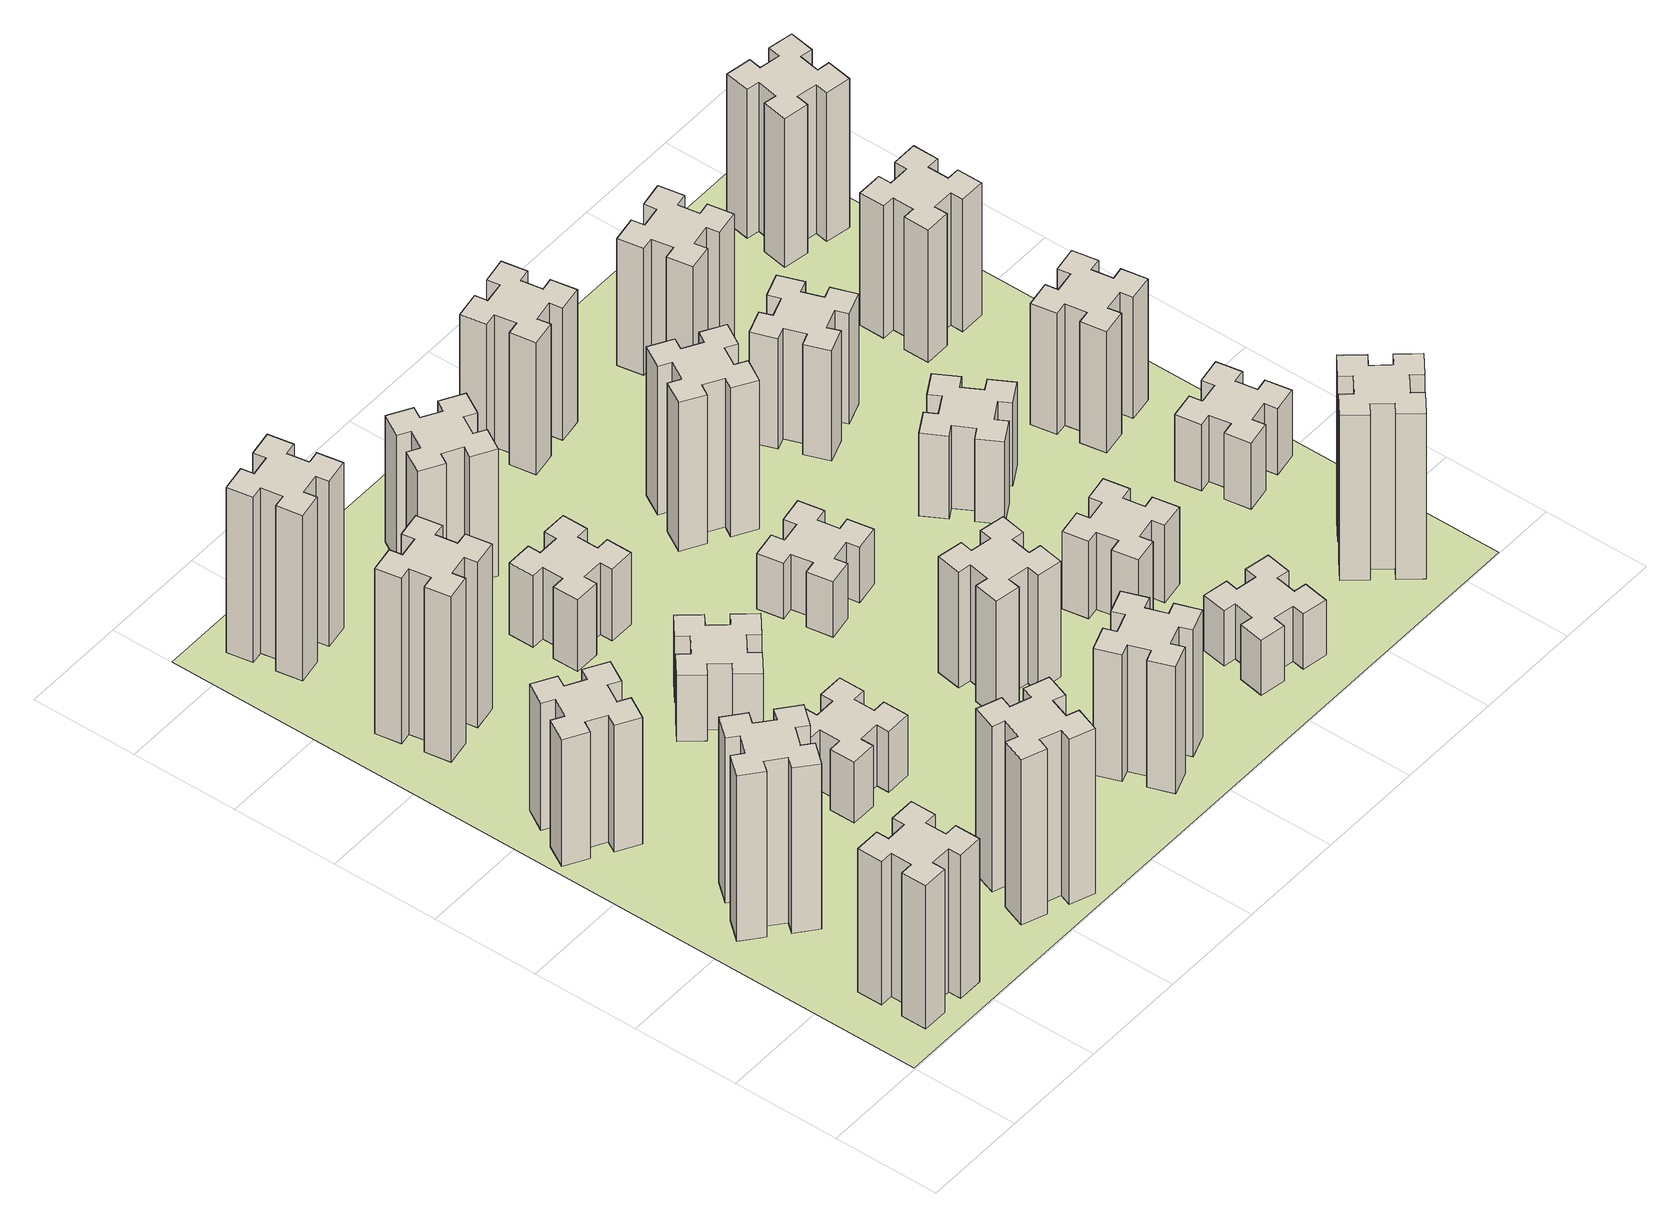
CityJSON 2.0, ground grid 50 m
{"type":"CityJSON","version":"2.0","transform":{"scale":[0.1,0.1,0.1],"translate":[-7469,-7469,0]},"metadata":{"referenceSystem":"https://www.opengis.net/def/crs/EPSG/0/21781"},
"CityObjects":{
"building1":{"type":"Building","attributes":{"class":"1000","function":"1000","usage":"1000","yearOfConstruction":2016,"roofType":"1000","measuredHeight":78,"storeysAboveGround":30,"storeysBelowGround":0},"geometry":[{"type":"Solid","lod":"1","boundaries":[[[[0,1,2,3,4,5,6,7,8,9,10,11,12,13,14,15,16,17,18,19]],[[17,16,20,21]],[[16,15,22,20]],[[15,14,23,22]],[[14,13,24,23]],[[13,12,25,24]],[[12,11,26,25]],[[11,10,27,26]],[[10,9,28,27]],[[9,8,29,28]],[[8,7,30,29]],[[7,6,31,30]],[[6,5,32,31]],[[5,4,33,32]],[[4,3,34,33]],[[3,2,35,34]],[[2,1,36,35]],[[1,0,37,36]],[[0,19,38,37]],[[19,18,39,38]],[[18,17,21,39]],[[24,25,26,27,28,29,30,31,32,33,34,35,36,37,38,39,21,20,22,23]]]]}]},
"building2":{"type":"Building","attributes":{"class":"1000","function":"1000","usage":"1000","yearOfConstruction":2016,"roofType":"1000","measuredHeight":90,"storeysAboveGround":30,"storeysBelowGround":0},"geometry":[{"type":"Solid","lod":"1","boundaries":[[[[40,41,42,43,44,45,46,47,48,49,50,51,52,53,54,55,56,57,58,59]],[[57,56,60,61]],[[56,55,62,60]],[[55,54,63,62]],[[54,53,64,63]],[[53,52,65,64]],[[52,51,66,65]],[[51,50,67,66]],[[50,49,68,67]],[[49,48,69,68]],[[48,47,70,69]],[[47,46,71,70]],[[46,45,72,71]],[[45,44,73,72]],[[44,43,74,73]],[[43,42,75,74]],[[42,41,76,75]],[[41,40,77,76]],[[40,59,78,77]],[[59,58,79,78]],[[58,57,61,79]],[[64,65,66,67,68,69,70,71,72,73,74,75,76,77,78,79,61,60,62,63]]]]}]},
"building3":{"type":"Building","attributes":{"class":"1000","function":"1000","usage":"1000","yearOfConstruction":2016,"roofType":"1000","measuredHeight":69,"storeysAboveGround":30,"storeysBelowGround":0},"geometry":[{"type":"Solid","lod":"1","boundaries":[[[[80,81,82,83,84,85,86,87,88,89,90,91,92,93,94,95,96,97,98,99]],[[97,96,100,101]],[[96,95,102,100]],[[95,94,103,102]],[[94,93,104,103]],[[93,92,105,104]],[[92,91,106,105]],[[91,90,107,106]],[[90,89,108,107]],[[89,88,109,108]],[[88,87,110,109]],[[87,86,111,110]],[[86,85,112,111]],[[85,84,113,112]],[[84,83,114,113]],[[83,82,115,114]],[[82,81,116,115]],[[81,80,117,116]],[[80,99,118,117]],[[99,98,119,118]],[[98,97,101,119]],[[104,105,106,107,108,109,110,111,112,113,114,115,116,117,118,119,101,100,102,103]]]]}]},
"building4":{"type":"Building","attributes":{"class":"1000","function":"1000","usage":"1000","yearOfConstruction":2016,"roofType":"1000","measuredHeight":90,"storeysAboveGround":30,"storeysBelowGround":0},"geometry":[{"type":"Solid","lod":"1","boundaries":[[[[120,121,122,123,124,125,126,127,128,129,130,131,132,133,134,135,136,137,138,139]],[[137,136,140,141]],[[136,135,142,140]],[[135,134,143,142]],[[134,133,144,143]],[[133,132,145,144]],[[132,131,146,145]],[[131,130,147,146]],[[130,129,148,147]],[[129,128,149,148]],[[128,127,150,149]],[[127,126,151,150]],[[126,125,152,151]],[[125,124,153,152]],[[124,123,154,153]],[[123,122,155,154]],[[122,121,156,155]],[[121,120,157,156]],[[120,139,158,157]],[[139,138,159,158]],[[138,137,141,159]],[[144,145,146,147,148,149,150,151,152,153,154,155,156,157,158,159,141,140,142,143]]]]}]},
"building5":{"type":"Building","attributes":{"class":"1000","function":"1000","usage":"1000","yearOfConstruction":2016,"roofType":"1000","measuredHeight":90,"storeysAboveGround":30,"storeysBelowGround":0},"geometry":[{"type":"Solid","lod":"1","boundaries":[[[[160,161,162,163,164,165,166,167,168,169,170,171,172,173,174,175,176,177,178,179]],[[177,176,180,181]],[[176,175,182,180]],[[175,174,183,182]],[[174,173,184,183]],[[173,172,185,184]],[[172,171,186,185]],[[171,170,187,186]],[[170,169,188,187]],[[169,168,189,188]],[[168,167,190,189]],[[167,166,191,190]],[[166,165,192,191]],[[165,164,193,192]],[[164,163,194,193]],[[163,162,195,194]],[[162,161,196,195]],[[161,160,197,196]],[[160,179,198,197]],[[179,178,199,198]],[[178,177,181,199]],[[184,185,186,187,188,189,190,191,192,193,194,195,196,197,198,199,181,180,182,183]]]]}]},
"building6":{"type":"Building","attributes":{"class":"1000","function":"1000","usage":"1000","yearOfConstruction":2016,"roofType":"1000","measuredHeight":90,"storeysAboveGround":30,"storeysBelowGround":0},"geometry":[{"type":"Solid","lod":"1","boundaries":[[[[200,201,202,203,204,205,206,207,208,209,210,211,212,213,214,215,216,217,218,219]],[[217,216,220,221]],[[216,215,222,220]],[[215,214,223,222]],[[214,213,224,223]],[[213,212,225,224]],[[212,211,226,225]],[[211,210,227,226]],[[210,209,228,227]],[[209,208,229,228]],[[208,207,230,229]],[[207,206,231,230]],[[206,205,232,231]],[[205,204,233,232]],[[204,203,234,233]],[[203,202,235,234]],[[202,201,236,235]],[[201,200,237,236]],[[200,219,238,237]],[[219,218,239,238]],[[218,217,221,239]],[[224,225,226,227,228,229,230,231,232,233,234,235,236,237,238,239,221,220,222,223]]]]}]},
"building7":{"type":"Building","attributes":{"class":"1000","function":"1000","usage":"1000","yearOfConstruction":2016,"roofType":"1000","measuredHeight":33,"storeysAboveGround":30,"storeysBelowGround":0},"geometry":[{"type":"Solid","lod":"1","boundaries":[[[[240,241,242,243,244,245,246,247,248,249,250,251,252,253,254,255,256,257,258,259]],[[257,256,260,261]],[[256,255,262,260]],[[255,254,263,262]],[[254,253,264,263]],[[253,252,265,264]],[[252,251,266,265]],[[251,250,267,266]],[[250,249,268,267]],[[249,248,269,268]],[[248,247,270,269]],[[247,246,271,270]],[[246,245,272,271]],[[245,244,273,272]],[[244,243,274,273]],[[243,242,275,274]],[[242,241,276,275]],[[241,240,277,276]],[[240,259,278,277]],[[259,258,279,278]],[[258,257,261,279]],[[264,265,266,267,268,269,270,271,272,273,274,275,276,277,278,279,261,260,262,263]]]]}]},
"building8":{"type":"Building","attributes":{"class":"1000","function":"1000","usage":"1000","yearOfConstruction":2016,"roofType":"1000","measuredHeight":36,"storeysAboveGround":30,"storeysBelowGround":0},"geometry":[{"type":"Solid","lod":"1","boundaries":[[[[280,281,282,283,284,285,286,287,288,289,290,291,292,293,294,295,296,297,298,299]],[[297,296,300,301]],[[296,295,302,300]],[[295,294,303,302]],[[294,293,304,303]],[[293,292,305,304]],[[292,291,306,305]],[[291,290,307,306]],[[290,289,308,307]],[[289,288,309,308]],[[288,287,310,309]],[[287,286,311,310]],[[286,285,312,311]],[[285,284,313,312]],[[284,283,314,313]],[[283,282,315,314]],[[282,281,316,315]],[[281,280,317,316]],[[280,299,318,317]],[[299,298,319,318]],[[298,297,301,319]],[[304,305,306,307,308,309,310,311,312,313,314,315,316,317,318,319,301,300,302,303]]]]}]},
"building9":{"type":"Building","attributes":{"class":"1000","function":"1000","usage":"1000","yearOfConstruction":2016,"roofType":"1000","measuredHeight":39,"storeysAboveGround":30,"storeysBelowGround":0},"geometry":[{"type":"Solid","lod":"1","boundaries":[[[[320,321,322,323,324,325,326,327,328,329,330,331,332,333,334,335,336,337,338,339]],[[337,336,340,341]],[[336,335,342,340]],[[335,334,343,342]],[[334,333,344,343]],[[333,332,345,344]],[[332,331,346,345]],[[331,330,347,346]],[[330,329,348,347]],[[329,328,349,348]],[[328,327,350,349]],[[327,326,351,350]],[[326,325,352,351]],[[325,324,353,352]],[[324,323,354,353]],[[323,322,355,354]],[[322,321,356,355]],[[321,320,357,356]],[[320,339,358,357]],[[339,338,359,358]],[[338,337,341,359]],[[344,345,346,347,348,349,350,351,352,353,354,355,356,357,358,359,341,340,342,343]]]]}]},
"building10":{"type":"Building","attributes":{"class":"1000","function":"1000","usage":"1000","yearOfConstruction":2016,"roofType":"1000","measuredHeight":69,"storeysAboveGround":30,"storeysBelowGround":0},"geometry":[{"type":"Solid","lod":"1","boundaries":[[[[360,361,362,363,364,365,366,367,368,369,370,371,372,373,374,375,376,377,378,379]],[[377,376,380,381]],[[376,375,382,380]],[[375,374,383,382]],[[374,373,384,383]],[[373,372,385,384]],[[372,371,386,385]],[[371,370,387,386]],[[370,369,388,387]],[[369,368,389,388]],[[368,367,390,389]],[[367,366,391,390]],[[366,365,392,391]],[[365,364,393,392]],[[364,363,394,393]],[[363,362,395,394]],[[362,361,396,395]],[[361,360,397,396]],[[360,379,398,397]],[[379,378,399,398]],[[378,377,381,399]],[[384,385,386,387,388,389,390,391,392,393,394,395,396,397,398,399,381,380,382,383]]]]}]},
"building11":{"type":"Building","attributes":{"class":"1000","function":"1000","usage":"1000","yearOfConstruction":2016,"roofType":"1000","measuredHeight":69,"storeysAboveGround":30,"storeysBelowGround":0},"geometry":[{"type":"Solid","lod":"1","boundaries":[[[[400,401,402,403,404,405,406,407,408,409,410,411,412,413,414,415,416,417,418,419]],[[417,416,420,421]],[[416,415,422,420]],[[415,414,423,422]],[[414,413,424,423]],[[413,412,425,424]],[[412,411,426,425]],[[411,410,427,426]],[[410,409,428,427]],[[409,408,429,428]],[[408,407,430,429]],[[407,406,431,430]],[[406,405,432,431]],[[405,404,433,432]],[[404,403,434,433]],[[403,402,435,434]],[[402,401,436,435]],[[401,400,437,436]],[[400,419,438,437]],[[419,418,439,438]],[[418,417,421,439]],[[424,425,426,427,428,429,430,431,432,433,434,435,436,437,438,439,421,420,422,423]]]]}]},
"building12":{"type":"Building","attributes":{"class":"1000","function":"1000","usage":"1000","yearOfConstruction":2016,"roofType":"1000","measuredHeight":63,"storeysAboveGround":30,"storeysBelowGround":0},"geometry":[{"type":"Solid","lod":"1","boundaries":[[[[440,441,442,443,444,445,446,447,448,449,450,451,452,453,454,455,456,457,458,459]],[[457,456,460,461]],[[456,455,462,460]],[[455,454,463,462]],[[454,453,464,463]],[[453,452,465,464]],[[452,451,466,465]],[[451,450,467,466]],[[450,449,468,467]],[[449,448,469,468]],[[448,447,470,469]],[[447,446,471,470]],[[446,445,472,471]],[[445,444,473,472]],[[444,443,474,473]],[[443,442,475,474]],[[442,441,476,475]],[[441,440,477,476]],[[440,459,478,477]],[[459,458,479,478]],[[458,457,461,479]],[[464,465,466,467,468,469,470,471,472,473,474,475,476,477,478,479,461,460,462,463]]]]}]},
"building13":{"type":"Building","attributes":{"class":"1000","function":"1000","usage":"1000","yearOfConstruction":2016,"roofType":"1000","measuredHeight":30,"storeysAboveGround":30,"storeysBelowGround":0},"geometry":[{"type":"Solid","lod":"1","boundaries":[[[[480,481,482,483,484,485,486,487,488,489,490,491,492,493,494,495,496,497,498,499]],[[497,496,500,501]],[[496,495,502,500]],[[495,494,503,502]],[[494,493,504,503]],[[493,492,505,504]],[[492,491,506,505]],[[491,490,507,506]],[[490,489,508,507]],[[489,488,509,508]],[[488,487,510,509]],[[487,486,511,510]],[[486,485,512,511]],[[485,484,513,512]],[[484,483,514,513]],[[483,482,515,514]],[[482,481,516,515]],[[481,480,517,516]],[[480,499,518,517]],[[499,498,519,518]],[[498,497,501,519]],[[504,505,506,507,508,509,510,511,512,513,514,515,516,517,518,519,501,500,502,503]]]]}]},
"building14":{"type":"Building","attributes":{"class":"1000","function":"1000","usage":"1000","yearOfConstruction":2016,"roofType":"1000","measuredHeight":81,"storeysAboveGround":30,"storeysBelowGround":0},"geometry":[{"type":"Solid","lod":"1","boundaries":[[[[520,521,522,523,524,525,526,527,528,529,530,531,532,533,534,535,536,537,538,539]],[[537,536,540,541]],[[536,535,542,540]],[[535,534,543,542]],[[534,533,544,543]],[[533,532,545,544]],[[532,531,546,545]],[[531,530,547,546]],[[530,529,548,547]],[[529,528,549,548]],[[528,527,550,549]],[[527,526,551,550]],[[526,525,552,551]],[[525,524,553,552]],[[524,523,554,553]],[[523,522,555,554]],[[522,521,556,555]],[[521,520,557,556]],[[520,539,558,557]],[[539,538,559,558]],[[538,537,541,559]],[[544,545,546,547,548,549,550,551,552,553,554,555,556,557,558,559,541,540,542,543]]]]}]},
"building15":{"type":"Building","attributes":{"class":"1000","function":"1000","usage":"1000","yearOfConstruction":2016,"roofType":"1000","measuredHeight":30,"storeysAboveGround":30,"storeysBelowGround":0},"geometry":[{"type":"Solid","lod":"1","boundaries":[[[[560,561,562,563,564,565,566,567,568,569,570,571,572,573,574,575,576,577,578,579]],[[577,576,580,581]],[[576,575,582,580]],[[575,574,583,582]],[[574,573,584,583]],[[573,572,585,584]],[[572,571,586,585]],[[571,570,587,586]],[[570,569,588,587]],[[569,568,589,588]],[[568,567,590,589]],[[567,566,591,590]],[[566,565,592,591]],[[565,564,593,592]],[[564,563,594,593]],[[563,562,595,594]],[[562,561,596,595]],[[561,560,597,596]],[[560,579,598,597]],[[579,578,599,598]],[[578,577,581,599]],[[584,585,586,587,588,589,590,591,592,593,594,595,596,597,598,599,581,580,582,583]]]]}]},
"building16":{"type":"Building","attributes":{"class":"1000","function":"1000","usage":"1000","yearOfConstruction":2016,"roofType":"1000","measuredHeight":72,"storeysAboveGround":30,"storeysBelowGround":0},"geometry":[{"type":"Solid","lod":"1","boundaries":[[[[600,601,602,603,604,605,606,607,608,609,610,611,612,613,614,615,616,617,618,619]],[[617,616,620,621]],[[616,615,622,620]],[[615,614,623,622]],[[614,613,624,623]],[[613,612,625,624]],[[612,611,626,625]],[[611,610,627,626]],[[610,609,628,627]],[[609,608,629,628]],[[608,607,630,629]],[[607,606,631,630]],[[606,605,632,631]],[[605,604,633,632]],[[604,603,634,633]],[[603,602,635,634]],[[602,601,636,635]],[[601,600,637,636]],[[600,619,638,637]],[[619,618,639,638]],[[618,617,621,639]],[[624,625,626,627,628,629,630,631,632,633,634,635,636,637,638,639,621,620,622,623]]]]}]},
"building17":{"type":"Building","attributes":{"class":"1000","function":"1000","usage":"1000","yearOfConstruction":2016,"roofType":"1000","measuredHeight":42,"storeysAboveGround":30,"storeysBelowGround":0},"geometry":[{"type":"Solid","lod":"1","boundaries":[[[[640,641,642,643,644,645,646,647,648,649,650,651,652,653,654,655,656,657,658,659]],[[657,656,660,661]],[[656,655,662,660]],[[655,654,663,662]],[[654,653,664,663]],[[653,652,665,664]],[[652,651,666,665]],[[651,650,667,666]],[[650,649,668,667]],[[649,648,669,668]],[[648,647,670,669]],[[647,646,671,670]],[[646,645,672,671]],[[645,644,673,672]],[[644,643,674,673]],[[643,642,675,674]],[[642,641,676,675]],[[641,640,677,676]],[[640,659,678,677]],[[659,658,679,678]],[[658,657,661,679]],[[664,665,666,667,668,669,670,671,672,673,674,675,676,677,678,679,661,660,662,663]]]]}]},
"building18":{"type":"Building","attributes":{"class":"1000","function":"1000","usage":"1000","yearOfConstruction":2016,"roofType":"1000","measuredHeight":45,"storeysAboveGround":30,"storeysBelowGround":0},"geometry":[{"type":"Solid","lod":"1","boundaries":[[[[680,681,682,683,684,685,686,687,688,689,690,691,692,693,694,695,696,697,698,699]],[[697,696,700,701]],[[696,695,702,700]],[[695,694,703,702]],[[694,693,704,703]],[[693,692,705,704]],[[692,691,706,705]],[[691,690,707,706]],[[690,689,708,707]],[[689,688,709,708]],[[688,687,710,709]],[[687,686,711,710]],[[686,685,712,711]],[[685,684,713,712]],[[684,683,714,713]],[[683,682,715,714]],[[682,681,716,715]],[[681,680,717,716]],[[680,699,718,717]],[[699,698,719,718]],[[698,697,701,719]],[[704,705,706,707,708,709,710,711,712,713,714,715,716,717,718,719,701,700,702,703]]]]}]},
"building19":{"type":"Building","attributes":{"class":"1000","function":"1000","usage":"1000","yearOfConstruction":2016,"roofType":"1000","measuredHeight":60,"storeysAboveGround":30,"storeysBelowGround":0},"geometry":[{"type":"Solid","lod":"1","boundaries":[[[[720,721,722,723,724,725,726,727,728,729,730,731,732,733,734,735,736,737,738,739]],[[737,736,740,741]],[[736,735,742,740]],[[735,734,743,742]],[[734,733,744,743]],[[733,732,745,744]],[[732,731,746,745]],[[731,730,747,746]],[[730,729,748,747]],[[729,728,749,748]],[[728,727,750,749]],[[727,726,751,750]],[[726,725,752,751]],[[725,724,753,752]],[[724,723,754,753]],[[723,722,755,754]],[[722,721,756,755]],[[721,720,757,756]],[[720,739,758,757]],[[739,738,759,758]],[[738,737,741,759]],[[744,745,746,747,748,749,750,751,752,753,754,755,756,757,758,759,741,740,742,743]]]]}]},
"building20":{"type":"Building","attributes":{"class":"1000","function":"1000","usage":"1000","yearOfConstruction":2016,"roofType":"1000","measuredHeight":90,"storeysAboveGround":30,"storeysBelowGround":0},"geometry":[{"type":"Solid","lod":"1","boundaries":[[[[760,761,762,763,764,765,766,767,768,769,770,771,772,773,774,775,776,777,778,779]],[[777,776,780,781]],[[776,775,782,780]],[[775,774,783,782]],[[774,773,784,783]],[[773,772,785,784]],[[772,771,786,785]],[[771,770,787,786]],[[770,769,788,787]],[[769,768,789,788]],[[768,767,790,789]],[[767,766,791,790]],[[766,765,792,791]],[[765,764,793,792]],[[764,763,794,793]],[[763,762,795,794]],[[762,761,796,795]],[[761,760,797,796]],[[760,779,798,797]],[[779,778,799,798]],[[778,777,781,799]],[[784,785,786,787,788,789,790,791,792,793,794,795,796,797,798,799,781,780,782,783]]]]}]},
"building21":{"type":"Building","attributes":{"class":"1000","function":"1000","usage":"1000","yearOfConstruction":2016,"roofType":"1000","measuredHeight":69,"storeysAboveGround":30,"storeysBelowGround":0},"geometry":[{"type":"Solid","lod":"1","boundaries":[[[[800,801,802,803,804,805,806,807,808,809,810,811,812,813,814,815,816,817,818,819]],[[817,816,820,821]],[[816,815,822,820]],[[815,814,823,822]],[[814,813,824,823]],[[813,812,825,824]],[[812,811,826,825]],[[811,810,827,826]],[[810,809,828,827]],[[809,808,829,828]],[[808,807,830,829]],[[807,806,831,830]],[[806,805,832,831]],[[805,804,833,832]],[[804,803,834,833]],[[803,802,835,834]],[[802,801,836,835]],[[801,800,837,836]],[[800,819,838,837]],[[819,818,839,838]],[[818,817,821,839]],[[824,825,826,827,828,829,830,831,832,833,834,835,836,837,838,839,821,820,822,823]]]]}]},
"building22":{"type":"Building","attributes":{"class":"1000","function":"1000","usage":"1000","yearOfConstruction":2016,"roofType":"1000","measuredHeight":36,"storeysAboveGround":30,"storeysBelowGround":0},"geometry":[{"type":"Solid","lod":"1","boundaries":[[[[840,841,842,843,844,845,846,847,848,849,850,851,852,853,854,855,856,857,858,859]],[[857,856,860,861]],[[856,855,862,860]],[[855,854,863,862]],[[854,853,864,863]],[[853,852,865,864]],[[852,851,866,865]],[[851,850,867,866]],[[850,849,868,867]],[[849,848,869,868]],[[848,847,870,869]],[[847,846,871,870]],[[846,845,872,871]],[[845,844,873,872]],[[844,843,874,873]],[[843,842,875,874]],[[842,841,876,875]],[[841,840,877,876]],[[840,859,878,877]],[[859,858,879,878]],[[858,857,861,879]],[[864,865,866,867,868,869,870,871,872,873,874,875,876,877,878,879,861,860,862,863]]]]}]},
"building23":{"type":"Building","attributes":{"class":"1000","function":"1000","usage":"1000","yearOfConstruction":2016,"roofType":"1000","measuredHeight":66,"storeysAboveGround":30,"storeysBelowGround":0},"geometry":[{"type":"Solid","lod":"1","boundaries":[[[[880,881,882,883,884,885,886,887,888,889,890,891,892,893,894,895,896,897,898,899]],[[897,896,900,901]],[[896,895,902,900]],[[895,894,903,902]],[[894,893,904,903]],[[893,892,905,904]],[[892,891,906,905]],[[891,890,907,906]],[[890,889,908,907]],[[889,888,909,908]],[[888,887,910,909]],[[887,886,911,910]],[[886,885,912,911]],[[885,884,913,912]],[[884,883,914,913]],[[883,882,915,914]],[[882,881,916,915]],[[881,880,917,916]],[[880,899,918,917]],[[899,898,919,918]],[[898,897,901,919]],[[904,905,906,907,908,909,910,911,912,913,914,915,916,917,918,919,901,900,902,903]]]]}]},
"building24":{"type":"Building","attributes":{"class":"1000","function":"1000","usage":"1000","yearOfConstruction":2016,"roofType":"1000","measuredHeight":72,"storeysAboveGround":30,"storeysBelowGround":0},"geometry":[{"type":"Solid","lod":"1","boundaries":[[[[920,921,922,923,924,925,926,927,928,929,930,931,932,933,934,935,936,937,938,939]],[[937,936,940,941]],[[936,935,942,940]],[[935,934,943,942]],[[934,933,944,943]],[[933,932,945,944]],[[932,931,946,945]],[[931,930,947,946]],[[930,929,948,947]],[[929,928,949,948]],[[928,927,950,949]],[[927,926,951,950]],[[926,925,952,951]],[[925,924,953,952]],[[924,923,954,953]],[[923,922,955,954]],[[922,921,956,955]],[[921,920,957,956]],[[920,939,958,957]],[[939,938,959,958]],[[938,937,941,959]],[[944,945,946,947,948,949,950,951,952,953,954,955,956,957,958,959,941,940,942,943]]]]}]},
"building25":{"type":"Building","attributes":{"class":"1000","function":"1000","usage":"1000","yearOfConstruction":2016,"roofType":"1000","measuredHeight":81,"storeysAboveGround":30,"storeysBelowGround":0},"geometry":[{"type":"Solid","lod":"1","boundaries":[[[[960,961,962,963,964,965,966,967,968,969,970,971,972,973,974,975,976,977,978,979]],[[977,976,980,981]],[[976,975,982,980]],[[975,974,983,982]],[[974,973,984,983]],[[973,972,985,984]],[[972,971,986,985]],[[971,970,987,986]],[[970,969,988,987]],[[969,968,989,988]],[[968,967,990,989]],[[967,966,991,990]],[[966,965,992,991]],[[965,964,993,992]],[[964,963,994,993]],[[963,962,995,994]],[[962,961,996,995]],[[961,960,997,996]],[[960,979,998,997]],[[979,978,999,998]],[[978,977,981,999]],[[984,985,986,987,988,989,990,991,992,993,994,995,996,997,998,999,981,980,982,983]]]]}]},
"landuse1":{"type":"LandUse","attributes":{"name":"plot1","function":"1010"},"geometry":[{"type":"MultiSurface","lod":"1","boundaries":[[[1000,1001,1002,1003]]]}]}
},
"vertices":[
[265,325,0],[265,225,0],[205,225,0],[205,105,0],[325,105,0],[325,165,0],[425,165,0],[425,105,0],[545,105,0],[545,225,0],[485,225,0],[485,325,0],[545,325,0],[545,445,0],[425,445,0],[425,385,0],[325,385,0],[325,445,0],[205,445,0],[205,325,0],[325,385,780],[325,445,780],[425,385,780],[425,445,780],[545,445,780],[545,325,780],[485,325,780],[485,225,780],[545,225,780],[545,105,780],[425,105,780],[425,165,780],[325,165,780],[325,105,780],[205,105,780],[205,225,780],[265,225,780],[265,325,780],[205,325,780],[205,445,780],
[484,1067,0],[408,1132,0],[446,1178,0],[354,1255,0],[277,1163,0],[323,1124,0],[259,1048,0],[213,1086,0],[136,994,0],[228,917,0],[266,963,0],[343,899,0],[304,853,0],[396,776,0],[473,868,0],[427,906,0],[492,983,0],[538,944,0],[615,1036,0],[523,1113,0],[492,983,900],[538,944,900],[427,906,900],[473,868,900],[396,776,900],[304,853,900],[343,899,900],[266,963,900],[228,917,900],[136,994,900],[213,1086,900],[259,1048,900],[323,1124,900],[277,1163,900],[354,1255,900],[446,1178,900],[408,1132,900],[484,1067,900],[523,1113,900],[615,1036,900],
[374,1926,0],[287,1976,0],[317,2028,0],[213,2088,0],[153,1984,0],[205,1954,0],[155,1867,0],[103,1897,0],[43,1793,0],[147,1733,0],[177,1785,0],[264,1735,0],[234,1683,0],[338,1623,0],[398,1727,0],[346,1757,0],[396,1844,0],[448,1814,0],[508,1918,0],[404,1978,0],[396,1844,690],[448,1814,690],[346,1757,690],[398,1727,690],[338,1623,690],[234,1683,690],[264,1735,690],[177,1785,690],[147,1733,690],[43,1793,690],[103,1897,690],[155,1867,690],[205,1954,690],[153,1984,690],[213,2088,690],[317,2028,690],[287,1976,690],[374,1926,690],[404,1978,690],[508,1918,690],
[405,2812,0],[307,2795,0],[297,2854,0],[178,2833,0],[199,2715,0],[258,2725,0],[276,2627,0],[217,2617,0],[237,2498,0],[356,2519,0],[345,2578,0],[444,2596,0],[454,2537,0],[572,2557,0],[551,2676,0],[492,2665,0],[475,2764,0],[534,2774,0],[513,2892,0],[395,2871,0],[475,2764,900],[534,2774,900],[492,2665,900],[551,2676,900],[572,2557,900],[454,2537,900],[444,2596,900],[345,2578,900],[356,2519,900],[237,2498,900],[217,2617,900],[276,2627,900],[258,2725,900],[199,2715,900],[178,2833,900],[297,2854,900],[307,2795,900],[405,2812,900],[395,2871,900],[513,2892,900],
[1029,360,0],[995,266,0],[939,287,0],[897,174,0],[1010,133,0],[1031,189,0],[1125,155,0],[1104,99,0],[1217,57,0],[1258,170,0],[1202,191,0],[1236,285,0],[1292,264,0],[1333,377,0],[1220,418,0],[1200,362,0],[1106,396,0],[1127,452,0],[1014,493,0],[973,380,0],[1106,396,900],[1127,452,900],[1200,362,900],[1220,418,900],[1333,377,900],[1292,264,900],[1236,285,900],[1202,191,900],[1258,170,900],[1217,57,900],[1104,99,900],[1125,155,900],[1031,189,900],[1010,133,900],[897,174,900],[939,287,900],[995,266,900],[1029,360,900],[973,380,900],[1014,493,900],
[492,3405,0],[475,3504,0],[534,3514,0],[513,3632,0],[395,3611,0],[405,3552,0],[307,3535,0],[297,3594,0],[178,3573,0],[199,3455,0],[258,3465,0],[276,3367,0],[217,3357,0],[237,3238,0],[356,3259,0],[345,3318,0],[444,3336,0],[454,3277,0],[572,3297,0],[551,3416,0],[444,3336,900],[454,3277,900],[345,3318,900],[356,3259,900],[237,3238,900],[217,3357,900],[276,3367,900],[258,3465,900],[199,3455,900],[178,3573,900],[297,3594,900],[307,3535,900],[405,3552,900],[395,3611,900],[513,3632,900],[534,3514,900],[475,3504,900],[492,3405,900],[551,3416,900],[572,3297,900],
[1005,1265,0],[1005,1165,0],[945,1165,0],[945,1045,0],[1065,1045,0],[1065,1105,0],[1165,1105,0],[1165,1045,0],[1285,1045,0],[1285,1165,0],[1225,1165,0],[1225,1265,0],[1285,1265,0],[1285,1385,0],[1165,1385,0],[1165,1325,0],[1065,1325,0],[1065,1385,0],[945,1385,0],[945,1265,0],[1065,1325,330],[1065,1385,330],[1165,1325,330],[1165,1385,330],[1285,1385,330],[1285,1265,330],[1225,1265,330],[1225,1165,330],[1285,1165,330],[1285,1045,330],[1165,1045,330],[1165,1105,330],[1065,1105,330],[1065,1045,330],[945,1045,330],[945,1165,330],[1005,1165,330],[1005,1265,330],[945,1265,330],[945,1385,330],
[1232,1888,0],[1167,1964,0],[1213,2003,0],[1136,2095,0],[1044,2018,0],[1083,1972,0],[1006,1907,0],[968,1953,0],[876,1876,0],[953,1784,0],[999,1823,0],[1063,1746,0],[1017,1708,0],[1094,1616,0],[1186,1693,0],[1148,1739,0],[1224,1803,0],[1263,1757,0],[1355,1834,0],[1278,1926,0],[1224,1803,360],[1263,1757,360],[1148,1739,360],[1186,1693,360],[1094,1616,360],[1017,1708,360],[1063,1746,360],[999,1823,360],[953,1784,360],[876,1876,360],[968,1953,360],[1006,1907,360],[1083,1972,360],[1044,2018,360],[1136,2095,360],[1213,2003,360],[1167,1964,360],[1232,1888,360],[1278,1926,360],[1355,1834,360],
[1005,2645,0],[1005,2545,0],[945,2545,0],[945,2425,0],[1065,2425,0],[1065,2485,0],[1165,2485,0],[1165,2425,0],[1285,2425,0],[1285,2545,0],[1225,2545,0],[1225,2645,0],[1285,2645,0],[1285,2765,0],[1165,2765,0],[1165,2705,0],[1065,2705,0],[1065,2765,0],[945,2765,0],[945,2645,0],[1065,2705,390],[1065,2765,390],[1165,2705,390],[1165,2765,390],[1285,2765,390],[1285,2645,390],[1225,2645,390],[1225,2545,390],[1285,2545,390],[1285,2425,390],[1165,2425,390],[1165,2485,390],[1065,2485,390],[1065,2425,390],[945,2425,390],[945,2545,390],[1005,2545,390],[1005,2645,390],[945,2645,390],[945,2765,390],
[1965,496,0],[1871,462,0],[1850,518,0],[1737,477,0],[1779,364,0],[1835,385,0],[1869,291,0],[1813,270,0],[1854,157,0],[1967,199,0],[1946,255,0],[2040,289,0],[2060,233,0],[2173,274,0],[2132,387,0],[2076,366,0],[2042,460,0],[2098,480,0],[2057,593,0],[1944,552,0],[2042,460,690],[2098,480,690],[2076,366,690],[2132,387,690],[2173,274,690],[2060,233,690],[2040,289,690],[1946,255,690],[1967,199,690],[1854,157,690],[1813,270,690],[1869,291,690],[1835,385,690],[1779,364,690],[1737,477,690],[1850,518,690],[1871,462,690],[1965,496,690],[1944,552,690],[2057,593,690],
[1186,3137,0],[1236,3224,0],[1288,3194,0],[1348,3298,0],[1244,3358,0],[1214,3306,0],[1127,3356,0],[1157,3408,0],[1053,3468,0],[993,3364,0],[1045,3334,0],[995,3247,0],[943,3277,0],[883,3173,0],[987,3113,0],[1017,3165,0],[1104,3115,0],[1074,3063,0],[1178,3003,0],[1238,3107,0],[1104,3115,690],[1074,3063,690],[1017,3165,690],[987,3113,690],[883,3173,690],[943,3277,690],[995,3247,690],[1045,3334,690],[993,3364,690],[1053,3468,690],[1157,3408,690],[1127,3356,690],[1214,3306,690],[1244,3358,690],[1348,3298,690],[1288,3194,690],[1236,3224,690],[1186,3137,690],[1238,3107,690],[1178,3003,690],
[2055,1047,0],[2072,1145,0],[2131,1135,0],[2152,1253,0],[2034,1274,0],[2024,1215,0],[1925,1232,0],[1936,1291,0],[1817,1312,0],[1797,1194,0],[1856,1184,0],[1838,1085,0],[1779,1096,0],[1758,977,0],[1877,957,0],[1887,1016,0],[1985,998,0],[1975,939,0],[2093,918,0],[2114,1037,0],[1985,998,630],[1975,939,630],[1887,1016,630],[1877,957,630],[1758,977,630],[1779,1096,630],[1838,1085,630],[1856,1184,630],[1797,1194,630],[1817,1312,630],[1936,1291,630],[1925,1232,630],[2024,1215,630],[2034,1274,630],[2152,1253,630],[2131,1135,630],[2072,1145,630],[2055,1047,630],[2114,1037,630],[2093,918,630],
[1972,1925,0],[1955,2024,0],[2014,2034,0],[1993,2152,0],[1875,2131,0],[1885,2072,0],[1787,2055,0],[1777,2114,0],[1658,2093,0],[1679,1975,0],[1738,1985,0],[1756,1887,0],[1697,1877,0],[1717,1758,0],[1836,1779,0],[1825,1838,0],[1924,1856,0],[1934,1797,0],[2052,1817,0],[2031,1936,0],[1924,1856,300],[1934,1797,300],[1825,1838,300],[1836,1779,300],[1717,1758,300],[1697,1877,300],[1756,1887,300],[1738,1985,300],[1679,1975,300],[1658,2093,300],[1777,2114,300],[1787,2055,300],[1885,2072,300],[1875,2131,300],[1993,2152,300],[2014,2034,300],[1955,2024,300],[1972,1925,300],[2031,1936,300],[2052,1817,300],
[2054,2666,0],[1967,2716,0],[1997,2768,0],[1893,2828,0],[1833,2724,0],[1885,2694,0],[1835,2607,0],[1783,2637,0],[1723,2533,0],[1827,2473,0],[1857,2525,0],[1944,2475,0],[1914,2423,0],[2018,2363,0],[2078,2467,0],[2026,2497,0],[2076,2584,0],[2128,2554,0],[2188,2658,0],[2084,2718,0],[2076,2584,810],[2128,2554,810],[2026,2497,810],[2078,2467,810],[2018,2363,810],[1914,2423,810],[1944,2475,810],[1857,2525,810],[1827,2473,810],[1723,2533,810],[1783,2637,810],[1835,2607,810],[1885,2694,810],[1833,2724,810],[1893,2828,810],[1997,2768,810],[1967,2716,810],[2054,2666,810],[2084,2718,810],[2188,2658,810],
[2596,444,0],[2578,345,0],[2519,356,0],[2498,237,0],[2617,217,0],[2627,276,0],[2725,258,0],[2715,199,0],[2833,178,0],[2854,297,0],[2795,307,0],[2812,405,0],[2871,395,0],[2892,513,0],[2774,534,0],[2764,475,0],[2665,492,0],[2676,551,0],[2557,572,0],[2537,454,0],[2665,492,300],[2676,551,300],[2764,475,300],[2774,534,300],[2892,513,300],[2871,395,300],[2812,405,300],[2795,307,300],[2854,297,300],[2833,178,300],[2715,199,300],[2725,258,300],[2627,276,300],[2617,217,300],[2498,237,300],[2519,356,300],[2578,345,300],[2596,444,300],[2537,454,300],[2557,572,300],
[1738,3465,0],[1756,3367,0],[1697,3357,0],[1717,3238,0],[1836,3259,0],[1825,3318,0],[1924,3336,0],[1934,3277,0],[2052,3297,0],[2031,3416,0],[1972,3405,0],[1955,3504,0],[2014,3514,0],[1993,3632,0],[1875,3611,0],[1885,3552,0],[1787,3535,0],[1777,3594,0],[1658,3573,0],[1679,3455,0],[1787,3535,720],[1777,3594,720],[1885,3552,720],[1875,3611,720],[1993,3632,720],[2014,3514,720],[1955,3504,720],[1972,3405,720],[2031,3416,720],[2052,3297,720],[1934,3277,720],[1924,3336,720],[1825,3318,720],[1836,3259,720],[1717,3238,720],[1697,3357,720],[1756,3367,720],[1738,3465,720],[1679,3455,720],[1658,3573,720],
[2625,1132,0],[2527,1115,0],[2517,1174,0],[2398,1153,0],[2419,1035,0],[2478,1045,0],[2496,947,0],[2437,937,0],[2457,818,0],[2576,839,0],[2565,898,0],[2664,916,0],[2674,857,0],[2792,877,0],[2771,996,0],[2712,985,0],[2695,1084,0],[2754,1094,0],[2733,1212,0],[2615,1191,0],[2695,1084,420],[2754,1094,420],[2712,985,420],[2771,996,420],[2792,877,420],[2674,857,420],[2664,916,420],[2565,898,420],[2576,839,420],[2457,818,420],[2437,937,420],[2496,947,420],[2478,1045,420],[2419,1035,420],[2398,1153,420],[2517,1174,420],[2527,1115,420],[2625,1132,420],[2615,1191,420],[2733,1212,420],
[2575,1844,0],[2625,1757,0],[2573,1727,0],[2633,1623,0],[2737,1683,0],[2707,1735,0],[2794,1785,0],[2824,1733,0],[2928,1793,0],[2868,1897,0],[2816,1867,0],[2766,1954,0],[2818,1984,0],[2758,2088,0],[2654,2028,0],[2684,1976,0],[2597,1926,0],[2567,1978,0],[2463,1918,0],[2523,1814,0],[2597,1926,450],[2567,1978,450],[2684,1976,450],[2654,2028,450],[2758,2088,450],[2818,1984,450],[2766,1954,450],[2816,1867,450],[2868,1897,450],[2928,1793,450],[2824,1733,450],[2794,1785,450],[2707,1735,450],[2737,1683,450],[2633,1623,450],[2573,1727,450],[2625,1757,450],[2575,1844,450],[2523,1814,450],[2463,1918,450],
[2586,2475,0],[2680,2509,0],[2700,2453,0],[2813,2494,0],[2772,2607,0],[2716,2586,0],[2682,2680,0],[2738,2700,0],[2697,2813,0],[2584,2772,0],[2605,2716,0],[2511,2682,0],[2490,2738,0],[2377,2697,0],[2419,2584,0],[2475,2605,0],[2509,2511,0],[2453,2490,0],[2494,2377,0],[2607,2419,0],[2509,2511,600],[2453,2490,600],[2475,2605,600],[2419,2584,600],[2377,2697,600],[2490,2738,600],[2511,2682,600],[2605,2716,600],[2584,2772,600],[2697,2813,600],[2738,2700,600],[2682,2680,600],[2716,2586,600],[2772,2607,600],[2813,2494,600],[2700,2453,600],[2680,2509,600],[2586,2475,600],[2607,2419,600],[2494,2377,600],
[3468,259,0],[3544,323,0],[3583,277,0],[3675,354,0],[3598,446,0],[3552,408,0],[3487,484,0],[3533,523,0],[3456,615,0],[3364,538,0],[3403,492,0],[3326,427,0],[3288,473,0],[3196,396,0],[3273,304,0],[3319,343,0],[3383,266,0],[3337,228,0],[3414,136,0],[3506,213,0],[3383,266,900],[3337,228,900],[3319,343,900],[3273,304,900],[3196,396,900],[3288,473,900],[3326,427,900],[3403,492,900],[3364,538,900],[3456,615,900],[3533,523,900],[3487,484,900],[3552,408,900],[3598,446,900],[3675,354,900],[3583,277,900],[3544,323,900],[3468,259,900],[3506,213,900],[3414,136,900],
[2565,3118,0],[2664,3136,0],[2674,3077,0],[2792,3097,0],[2771,3216,0],[2712,3205,0],[2695,3304,0],[2754,3314,0],[2733,3432,0],[2615,3411,0],[2625,3352,0],[2527,3335,0],[2517,3394,0],[2398,3373,0],[2419,3255,0],[2478,3265,0],[2496,3167,0],[2437,3157,0],[2457,3038,0],[2576,3059,0],[2496,3167,690],[2437,3157,690],[2478,3265,690],[2419,3255,690],[2398,3373,690],[2517,3394,690],[2527,3335,690],[2625,3352,690],[2615,3411,690],[2733,3432,690],[2754,3314,690],[2695,3304,690],[2712,3205,690],[2771,3216,690],[2792,3097,690],[2674,3077,690],[2664,3136,690],[2565,3118,690],[2576,3059,690],[2457,3038,690],
[3465,1232,0],[3367,1215,0],[3357,1274,0],[3238,1253,0],[3259,1135,0],[3318,1145,0],[3336,1047,0],[3277,1037,0],[3297,918,0],[3416,939,0],[3405,998,0],[3504,1016,0],[3514,957,0],[3632,977,0],[3611,1096,0],[3552,1085,0],[3535,1184,0],[3594,1194,0],[3573,1312,0],[3455,1291,0],[3535,1184,360],[3594,1194,360],[3552,1085,360],[3611,1096,360],[3632,977,360],[3514,957,360],[3504,1016,360],[3405,998,360],[3416,939,360],[3297,918,360],[3277,1037,360],[3336,1047,360],[3318,1145,360],[3259,1135,360],[3238,1253,360],[3357,1274,360],[3367,1215,360],[3465,1232,360],[3455,1291,360],[3573,1312,360],
[3365,1872,0],[3267,1855,0],[3257,1914,0],[3138,1893,0],[3159,1775,0],[3218,1785,0],[3236,1687,0],[3177,1677,0],[3197,1558,0],[3316,1579,0],[3305,1638,0],[3404,1656,0],[3414,1597,0],[3532,1617,0],[3511,1736,0],[3452,1725,0],[3435,1824,0],[3494,1834,0],[3473,1952,0],[3355,1931,0],[3435,1824,660],[3494,1834,660],[3452,1725,660],[3511,1736,660],[3532,1617,660],[3414,1597,660],[3404,1656,660],[3305,1638,660],[3316,1579,660],[3197,1558,660],[3177,1677,660],[3236,1687,660],[3218,1785,660],[3159,1775,660],[3138,1893,660],[3257,1914,660],[3267,1855,660],[3365,1872,660],[3355,1931,660],[3473,1952,660],
[3385,2705,0],[3285,2705,0],[3285,2765,0],[3165,2765,0],[3165,2645,0],[3225,2645,0],[3225,2545,0],[3165,2545,0],[3165,2425,0],[3285,2425,0],[3285,2485,0],[3385,2485,0],[3385,2425,0],[3505,2425,0],[3505,2545,0],[3445,2545,0],[3445,2645,0],[3505,2645,0],[3505,2765,0],[3385,2765,0],[3445,2645,720],[3505,2645,720],[3445,2545,720],[3505,2545,720],[3505,2425,720],[3385,2425,720],[3385,2485,720],[3285,2485,720],[3285,2425,720],[3165,2425,720],[3165,2545,720],[3225,2545,720],[3225,2645,720],[3165,2645,720],[3165,2765,720],[3285,2765,720],[3285,2705,720],[3385,2705,720],[3385,2765,720],[3505,2765,720],
[3535,3267,0],[3552,3365,0],[3611,3355,0],[3632,3473,0],[3514,3494,0],[3504,3435,0],[3405,3452,0],[3416,3511,0],[3297,3532,0],[3277,3414,0],[3336,3404,0],[3318,3305,0],[3259,3316,0],[3238,3197,0],[3357,3177,0],[3367,3236,0],[3465,3218,0],[3455,3159,0],[3573,3138,0],[3594,3257,0],[3465,3218,810],[3455,3159,810],[3367,3236,810],[3357,3177,810],[3238,3197,810],[3259,3316,810],[3318,3305,810],[3336,3404,810],[3277,3414,810],[3297,3532,810],[3416,3511,810],[3405,3452,810],[3504,3435,810],[3514,3494,810],[3632,3473,810],[3611,3355,810],[3552,3365,810],[3535,3267,810],[3594,3257,810],[3573,3138,810],
[5,3705,0],[3705,3705,0],[3705,5,0],[5,5,0]
]}
